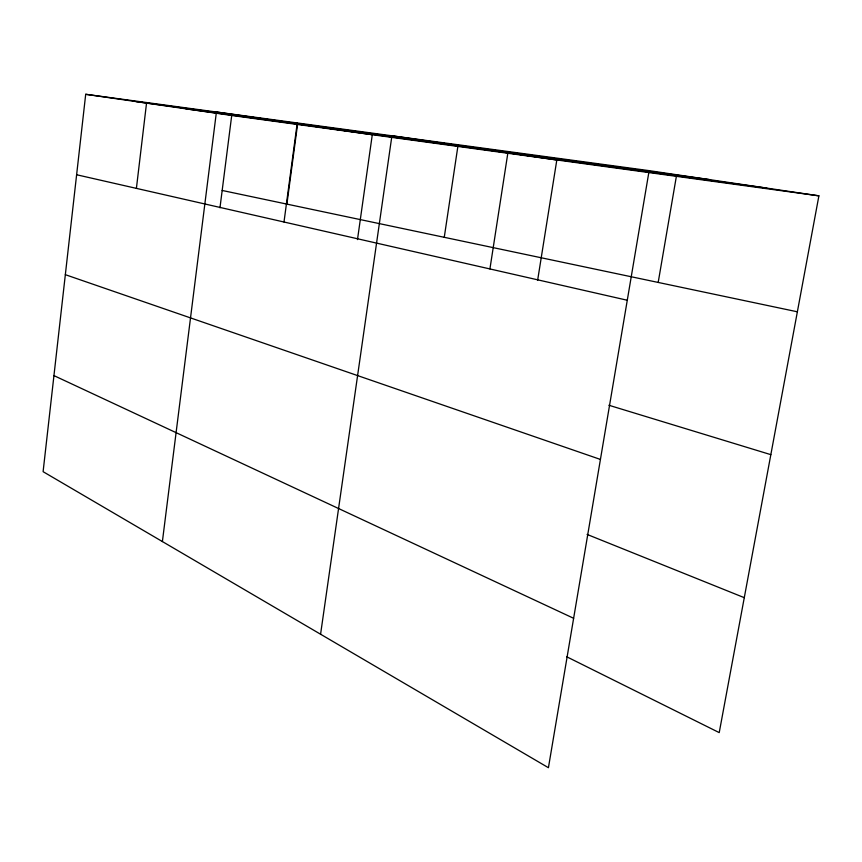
<?xml version="1.0" encoding="UTF-8"?>
<svg xmlns="http://www.w3.org/2000/svg" width="862" height="862" viewBox="0 0 862 862"><rect width="100%" height="100%" fill="white"/><g stroke="black" fill="none" stroke-linecap="round" stroke-linejoin="round"><path stroke-width="1.29" d="M649.14 170.644L85.704 94.292L43.1 471.676L548.426 767.708L649.14 170.644L818.9 195.836L719.22 732.614L566.722 656.769M136.401 188.379L146.605 102.546M162.39 541.562L216.416 112.006L372.287 134.72L357.482 239.593M219.972 207.774L231.716 115.476L85.704 94.292M283.997 222.008L297.25 122.954M286.895 204.122L297.552 124.484M320.578 634.238L391.919 135.787L556.82 159.976L537.619 280.365M444.264 237.309L457.862 146.432M489.918 268.944L508.084 151.529M658.191 282.434L676.379 176.333M136.142 101.608L709.372 179.587M185.739 108.806L766.932 188.131M231.716 115.476L818.9 195.836M222.17 190.459L797.361 311.796M76.621 174.749L627.277 300.245M608.874 405.248L770.833 454.651M65.34 274.676L600.426 459.435M587.076 534.418L744.272 597.668M53.95 375.616L573.629 618.291"/></g></svg>
